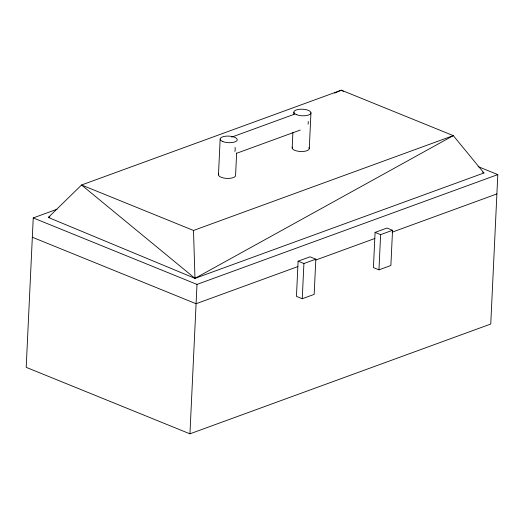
<?xml version="1.0" encoding="UTF-8"?>
<svg xmlns="http://www.w3.org/2000/svg" width="524" height="524" viewBox="0 0 524 524"><rect width="100%" height="100%" fill="white"/><g stroke="black" fill="none" stroke-linecap="round" stroke-linejoin="round"><path stroke-width="0.79" d="M57.037 209.24L33.248 217.918L26.2 367.344L189.943 433.826L490.752 324.029L497.8 174.61L478.091 166.606M189.943 433.826L196.991 284.408L497.8 174.61M218.469 174.859L220.152 139.135M236.632 153.034L235.577 175.376A8.567 3.295 2.7 0 1 226.119 178.357A8.567 3.295 2.7 0 1 218.698 174.014M292.163 147.958L292.896 132.533M293.735 114.671L293.853 112.234M298.11 261.175L296.453 296.381L302.25 298.739L314.171 294.383L315.828 259.177L310.031 256.819L298.11 261.175L303.913 263.526L315.828 259.177M302.25 298.739L303.913 263.526M309.278 148.475L310.961 112.752M375.086 232.394L373.429 267.6L378.957 269.847L390.878 265.498L392.535 230.285L387.007 228.038L375.086 232.394L380.621 234.634L392.535 230.285M378.957 269.847L380.621 234.634M194.974 278.362L453.293 135.631L483.96 172.972L194.974 278.362L48.326 217.447L81.547 184.998L341.347 90.174L453.293 135.631L193.5 230.455L81.547 184.998L194.974 278.362L193.5 230.455M49.826 216.798L48.326 217.447L49.859 216.89M334.6 93.102L341.347 90.174L343.462 91.399M231.713 137.105L294.77 114.088M236.422 153.355L300.245 130.057M297.855 266.585L196.081 303.73L32.337 237.241M315.893 259.996L374.798 238.499M392.076 232.191L496.89 193.932M33.248 217.918L196.991 284.408M482.545 172.154L483.96 172.972M308.931 147.611A8.567 3.295 2.7 0 1 300.94 151.521A8.567 3.295 2.7 0 1 292.399 147.113M235.066 147.434A8.443 5.744 69.9 0 1 234.876 151.469M308.21 121.476A8.443 5.744 69.9 0 1 308.079 124.188M222.811 141.546A8.567 3.295 2.7 0 0 237.025 140.498A8.567 3.295 2.7 0 0 226.283 136.135A8.567 3.295 2.7 0 0 222.811 141.546M296.512 114.645A8.567 3.295 2.7 0 0 310.725 113.597A8.567 3.295 2.7 0 0 299.983 109.234A8.567 3.295 2.7 0 0 296.512 114.645"/></g></svg>
